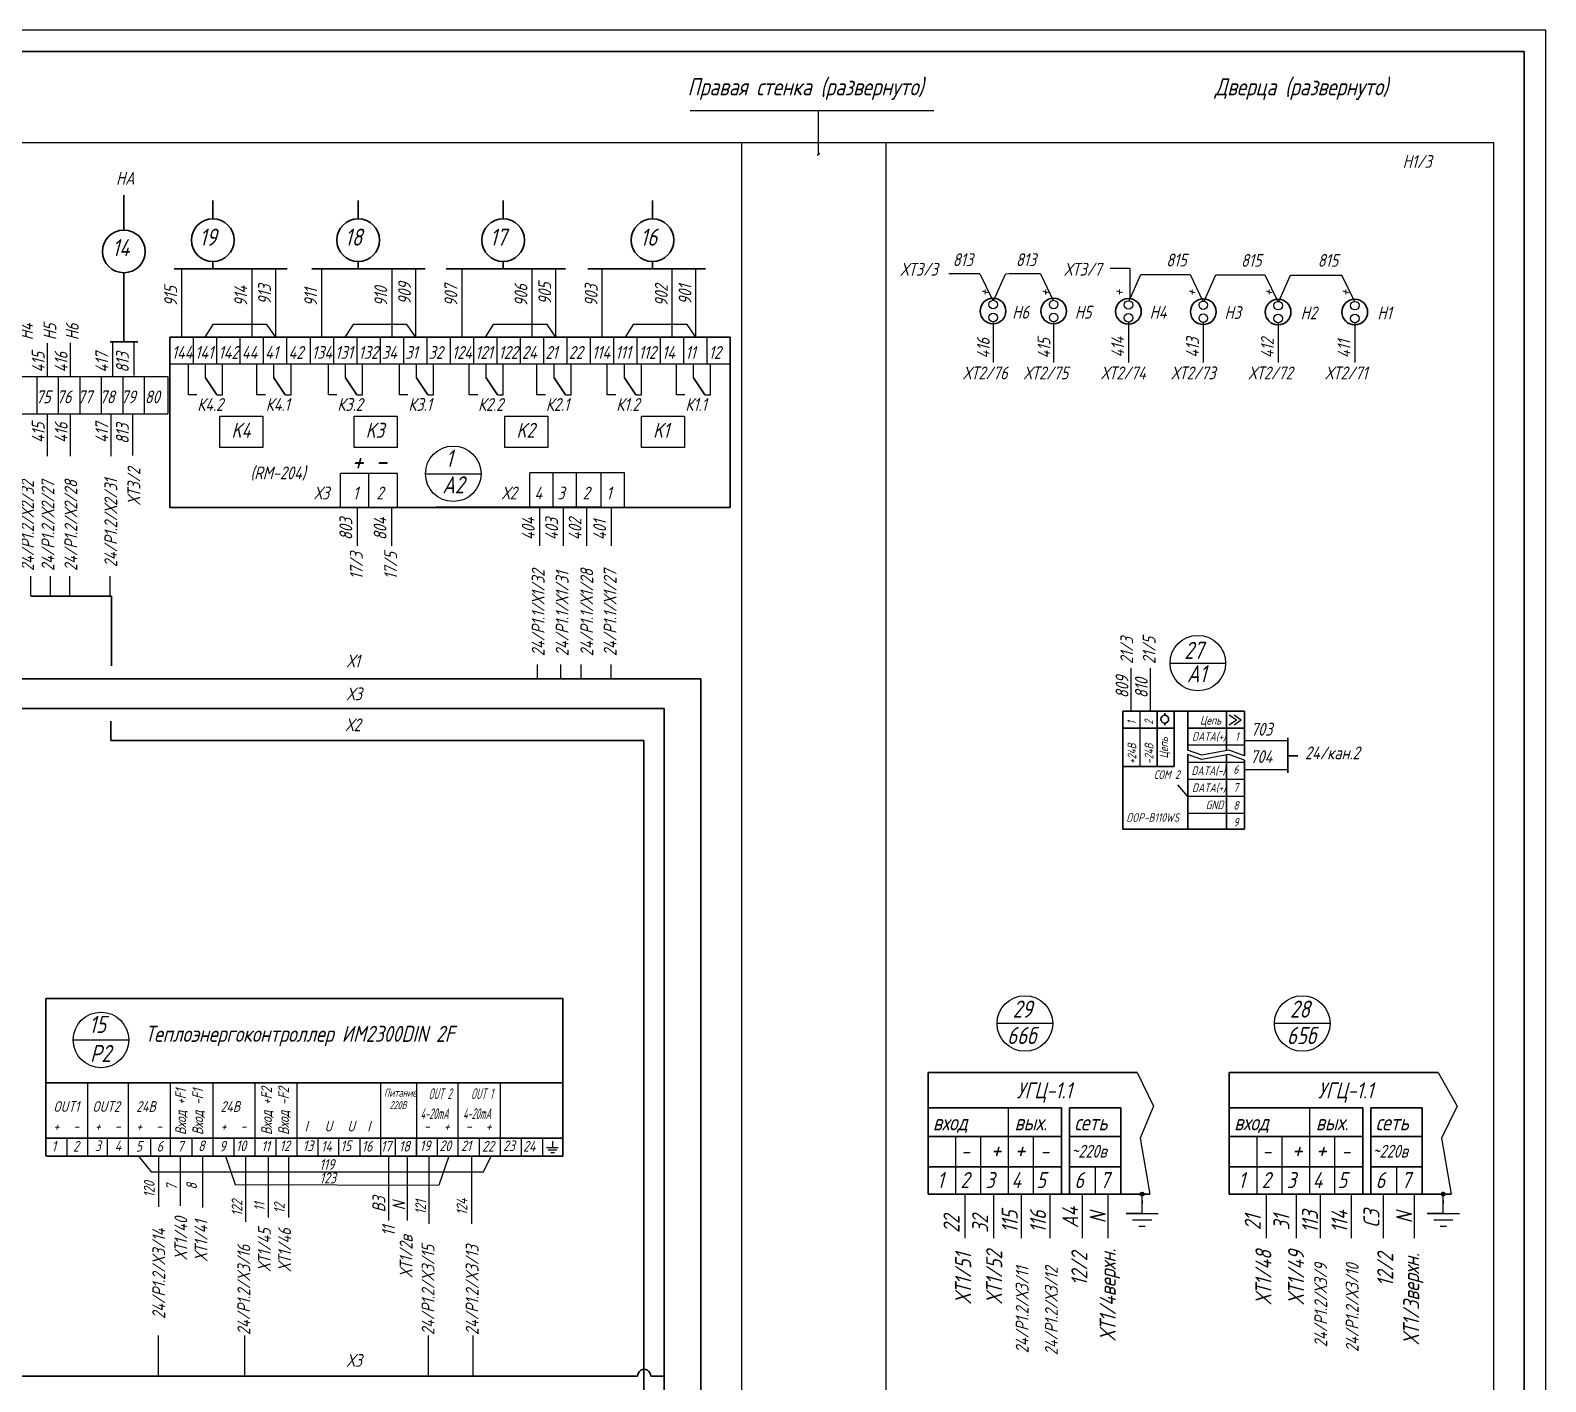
# Model space of a CAD drawing. Header units: millimetres. Extents: x 2155 to 4370, y 1157 to 1761.
# Drawn here: x 4015.6 to 4370, y 1444.9 to 1761.2 of the extents above; entities that cross this region are included whole.
import ezdxf

# ---------------------------------------------------------------- set-up
doc = ezdxf.new("R2010")
doc.units = ezdxf.units.MM
doc.layers.add('MAIN', color=7, linetype='Continuous', lineweight=50)
for name, color, linetype in [('ÐÙ¯Ú 1', 7, 'Continuous'), ('АСУТП', 7, 'Continuous'), ('ссылки', 7, 'Continuous')]:
    doc.layers.add(name, color=color, linetype=linetype)
doc.styles.add('GOST тип А', font='GOST_A.TTF', dxfattribs={"oblique": 15})
doc.styles.add('ROMANC', font='GOST_A.TTF', dxfattribs={"oblique": 15, "height": 3})
doc.styles.get("Standard").update_dxf_attribs({"font": 'GOST_A.TTF', "width": 0.8, "oblique": 15, "height": 3})
doc.styles.add('АСУТП', font='GOST_A.TTF', dxfattribs={"oblique": 15})

msp = doc.modelspace()

# ---------------------------------------------------------------- linework, layer by layer
at = {"color": 7}
for p, q in [((4370.023, 1761.1508), (3529.023, 1761.1508)), ((4370.023, 1167.1508), (4370.023, 1761.1508)), ((4169.9005, 1742.408), (4199.8778, 1742.408)), ((4199.8778, 1742.408), (4199.8778, 1732.0381)), ((4199.8778, 1742.408), (4226.9091, 1742.408)), ((4200.2741, 1732.3544), (4199.6186, 1731.8425)), ((4051.0418, 1689.3471), (4051.0418, 1705.3366)), ((4067.4412, 1689.3471), (4067.4412, 1705.3366)), ((4072.9931, 1689.3471), (4072.9931, 1705.3122)), ((4083.8036, 1689.3471), (4083.8036, 1705.3366)), ((4100.203, 1689.3471), (4100.203, 1705.3366)), ((4105.7548, 1689.3471), (4105.7548, 1705.3122)), ((4116.5817, 1689.3471), (4116.5817, 1705.3122)), ((4132.9811, 1689.3471), (4132.9811, 1705.3122)), ((4138.5329, 1689.3471), (4138.5329, 1705.3122)), ((4149.3297, 1689.3471), (4149.3297, 1705.3122)), ((4165.7291, 1689.3471), (4165.7291, 1705.3122)), ((4171.2809, 1689.3471), (4171.2809, 1705.3122)), ((4272.8329, 1705.3987), (4268.1346, 1705.3987)), ((4272.8329, 1698.3578), (4272.8329, 1705.3987)), ((4237.6679, 1704.1803), (4230.3936, 1704.1803)), ((4237.6679, 1704.1803), (4240.6913, 1697.9501)), ((4240.9513, 1697.9652), (4243.6972, 1704.0991)), ((4244.5631, 1704.1803), (4243.6972, 1704.0991)), ((4251.8374, 1704.1803), (4244.5631, 1704.1803)), ((4251.8374, 1704.1803), (4254.8608, 1697.9501)), ((4272.6208, 1697.884), (4275.3667, 1704.0179)), ((4275.3667, 1704.0179), (4286.8374, 1704.0179)), ((4286.8374, 1704.0179), (4289.8608, 1697.7878)), ((4290.1208, 1697.8028), (4292.8667, 1703.9367)), ((4292.8667, 1703.9367), (4304.3374, 1703.9367)), ((4304.3374, 1703.9367), (4307.3608, 1697.7066)), ((4307.6208, 1697.7216), (4310.3667, 1703.8556)), ((4310.3667, 1703.8556), (4322.3132, 1703.8556)), ((4322.2738, 1703.9367), (4325.2972, 1697.7066)), ((4058.3048, 1692.2933), (4056.4085, 1689.3471)), ((4070.9123, 1692.2933), (4058.3048, 1692.2933)), ((4072.9931, 1689.3471), (4070.9123, 1692.2933)), ((4091.0666, 1692.2933), (4089.1702, 1689.3471)), ((4103.6741, 1692.2933), (4091.0666, 1692.2933)), ((4105.7548, 1689.3471), (4103.6741, 1692.2933)), ((4123.8447, 1692.2933), (4121.9483, 1689.3471)), ((4136.4522, 1692.2933), (4123.8447, 1692.2933)), ((4138.5329, 1689.3471), (4136.4522, 1692.2933)), ((4156.5926, 1692.2933), (4154.6963, 1689.3471)), ((4169.2001, 1692.2933), (4156.5926, 1692.2933)), ((4171.2809, 1689.3471), (4169.2001, 1692.2933)), ((4240.7575, 1692.9652), (4240.7575, 1683.4029)), ((4254.9381, 1692.9652), (4254.9381, 1683.4029)), ((4272.4381, 1692.884), (4272.4381, 1683.4029)), ((4289.9381, 1692.8028), (4289.9381, 1683.4029)), ((4307.4381, 1692.7216), (4307.4381, 1683.4029)), ((4325.3745, 1692.7216), (4325.3745, 1683.4029)), ((4019.6276, 1680.159, -124.479), (4019.6276, 1687.9184, -124.479)), ((4024.9999, 1680.1288, -124.479), (4024.9999, 1687.9932, -124.479)), ((4034.8555, 1680.2254, -124.479), (4034.8555, 1688.2356, -124.479)), ((4039.9076, 1680.3779, -248.958), (4039.9076, 1688.2356, -248.958)), ((4048.2447, 1689.3471, -124.479), (4048.2447, 1683.0828, -124.479)), ((4053.705, 1689.3471, -124.479), (4053.705, 1683.0828, -124.479)), ((4059.1653, 1689.3471, -124.479), (4059.1653, 1683.0828, -124.479)), ((4064.6256, 1689.3471, -124.479), (4064.6256, 1683.0828, -124.479)), ((4070.0859, 1689.3471, -124.479), (4070.0859, 1683.0828, -124.479)), ((4075.5462, 1689.3471, -124.479), (4075.5462, 1683.0828, -124.479)), ((4081.0065, 1689.3471, -124.479), (4081.0065, 1683.0828, -124.479)), ((4086.4668, 1689.3471, -124.479), (4086.4668, 1683.0828, -124.479)), ((4091.9271, 1689.3471, -124.479), (4091.9271, 1683.0828, -124.479)), ((4097.3874, 1689.3471, -124.479), (4097.3874, 1683.0828, -124.479)), ((4102.8477, 1689.3471, -124.479), (4102.8477, 1683.0828, -124.479)), ((4108.308, 1689.3471, -124.479), (4108.308, 1683.0828, -124.479)), ((4113.7683, 1689.3471, -124.479), (4113.7683, 1683.0828, -124.479)), ((4119.2286, 1689.3471, -124.479), (4119.2286, 1683.0828, -124.479)), ((4124.6889, 1689.3471, -124.479), (4124.6889, 1683.0828, -124.479)), ((4130.1492, 1689.3471, -124.479), (4130.1492, 1683.0828, -124.479)), ((4135.6095, 1689.3471, -124.479), (4135.6095, 1683.0828, -124.479)), ((4141.0698, 1689.3471, -124.479), (4141.0698, 1683.0828, -124.479)), ((4146.5301, 1689.3471, -124.479), (4146.5301, 1683.0828, -124.479)), ((4151.9904, 1689.3471, -124.479), (4151.9904, 1683.0828, -124.479)), ((4157.4507, 1689.3471, -124.479), (4157.4507, 1683.0828, -124.479)), ((4162.911, 1689.3471, -124.479), (4162.911, 1683.0828, -124.479)), ((4168.3712, 1689.3471, -124.479), (4168.3712, 1683.0828, -124.479)), ((4171.758, 1689.3471, -124.479), (4171.3536, 1689.3471, -124.479)), ((4173.8315, 1689.3471, -124.479), (4173.8315, 1683.0828, -124.479)), ((4179.2918, 1689.3471, -124.479), (4179.2918, 1683.0828, -124.479)), ((3700.4529, 1680.1288, -124.479), (4047.791, 1680.1288, -124.479)), ((4017.1003, 1680.1288, -124.479), (4017.1003, 1671.3788, -124.479)), ((4022.1265, 1680.1288, -124.479), (4022.1265, 1671.3788, -124.479)), ((4027.1526, 1680.1288, -124.479), (4027.1526, 1671.3788, -124.479)), ((4032.1788, 1680.1288, -124.479), (4032.1788, 1671.3788, -124.479)), ((4037.2049, 1680.1288, -124.479), (4037.2049, 1671.3788, -124.479)), ((4042.2311, 1680.1288, -124.479), (4042.2311, 1671.3788, -124.479)), ((4047.791, 1680.1288, -124.479), (4047.791, 1671.3788, -124.479)), ((4047.791, 1680.1288, -124.479), (4047.791, 1671.3788, -124.479)), ((4047.791, 1680.1288, -124.479), (4047.791, 1671.3788, -124.479)), ((4048.2447, 1683.0828, -124.479), (4054.7844, 1683.0828, -124.479)), ((4054.7844, 1683.0828, -124.479), (4158.7817, 1683.0828, -124.479)), ((4157.4507, 1683.0828, -124.479), (4179.2918, 1683.0828, -124.479)), ((3700.4529, 1671.3788, -124.479), (4047.791, 1671.3788, -124.479)), ((4019.6276, 1661.5363, -124.479), (4019.6276, 1671.4965, -124.479)), ((4024.9999, 1661.5363, -124.479), (4024.9999, 1671.4965, -124.479)), ((4034.5069, 1661.5363, -124.479), (4034.5069, 1671.4965, -124.479)), ((4039.559, 1661.6888, -248.958), (4039.559, 1671.4965, -248.958)), ((4094.7998, 1657.4519, -124.479), (4088.1363, 1657.4519, -124.479)), ((4088.1363, 1649.4519, -124.479), (4088.1363, 1657.4519, -124.479)), ((4101.4634, 1657.4519, -124.479), (4094.7998, 1657.4519, -124.479)), ((4094.7998, 1649.4519, -124.479), (4094.7998, 1657.4519, -124.479)), ((4101.4634, 1649.4519, -124.479), (4101.4634, 1657.4519, -124.479)), ((4154.602, 1657.629, -124.479), (4132.4056, 1657.629, -124.479)), ((4132.4056, 1649.629, -124.479), (4132.4056, 1657.629, -124.479)), ((4137.8774, 1649.629, -124.479), (4137.8774, 1657.629, -124.479)), ((4143.3492, 1649.629, -124.479), (4143.3492, 1657.629, -124.479)), ((4149.1303, 1649.629, -124.479), (4149.1303, 1657.629, -124.479)), ((4154.602, 1649.629, -124.479), (4154.602, 1657.629, -124.479)), ((4088.1363, 1649.4519, -124.479), (4094.7998, 1649.4519, -124.479)), ((4092.1363, 1640.5339, -124.479), (4092.1363, 1649.4519, -124.479)), ((4094.7998, 1649.4519, -124.479), (4101.4634, 1649.4519, -124.479)), ((4100.1363, 1640.5339, -124.479), (4100.1363, 1649.4519, -124.479)), ((4110.5185, 1649.629, -124.479), (4149.1303, 1649.629, -124.479)), ((4134.7926, 1640.5339, -124.479), (4134.7926, 1649.4519, -124.479)), ((4140.2644, 1640.5339, -124.479), (4140.2644, 1649.4519, -124.479)), ((4145.7362, 1640.5339, -124.479), (4145.7362, 1649.4519, -124.479)), ((4151.5173, 1640.5339, -124.479), (4151.5173, 1649.4519, -124.479)), ((4015.7019, 1628.8336), (4015.7019, 1633.4566)), ((4020.3412, 1628.8336), (4020.3412, 1633.4566)), ((4024.8148, 1628.8336), (4024.8148, 1633.4566)), ((4034.2591, 1628.8336), (4034.2591, 1633.4566)), ((4134.1695, 1612.7716), (4134.1695, 1609.3804)), ((4139.5994, 1612.7716), (4139.5994, 1609.3804)), ((4144.3507, 1612.7716), (4144.3507, 1609.3804)), ((4151.3644, 1612.7716), (4151.3644, 1609.3804)), ((4273.0754, 1601.8642), (4273.0754, 1611.9143)), ((4277.5667, 1601.8642), (4277.5667, 1611.9143)), ((4286.3235, 1581.8603), (4283.9603, 1584.5913)), ((4299.5933, 1577.8603), (4286.3235, 1577.8603)), ((4019.2493, 1530.5282, -373.437), (4019.2493, 1534.565, -373.437)), ((4019.2493, 1520.9032, -373.437), (4019.2493, 1530.4445, -373.437)), ((4019.2493, 1520.9032, -373.437), (4019.2493, 1524.9415, -373.437)), ((4019.2493, 1520.9032, -373.437), (4019.2493, 1524.9415, -373.437)), ((4019.2493, 1520.9032, -373.437), (4019.2493, 1524.9415, -373.437)), ((4274.4471, 1517.3), (4278.3242, 1509.425)), ((4344.9069, 1517.3), (4349.2829, 1509.425)), ((4029.0695, 1497.7304, -373.437), (4029.0695, 1514.8872, -373.437)), ((4038.5924, 1497.7304, -373.437), (4038.5924, 1514.8872, -373.437)), ((4048.4148, 1497.7304, -373.437), (4048.4148, 1514.8872, -373.437)), ((4058.385, 1497.7304, -373.437), (4058.385, 1514.8872, -373.437)), ((4068.2074, 1497.7304, -373.437), (4068.2074, 1514.8872, -373.437)), ((4068.2074, 1497.7304, -373.437), (4068.2074, 1514.8872, -373.437)), ((4078.0299, 1497.7304, -373.437), (4078.0299, 1514.8872, -373.437)), ((4078.0299, 1497.7304, -373.437), (4078.0299, 1514.8872, -373.437)), ((4078.0299, 1497.7304, -373.437), (4078.0299, 1514.8872, -373.437)), ((4097.5674, 1497.7304, -373.437), (4097.5674, 1514.8872, -373.437)), ((4106.0249, 1497.7304, -373.437), (4106.0249, 1514.8872, -373.437)), ((4115.6834, 1497.7304, -373.437), (4115.6834, 1514.8872, -373.437)), ((4125.5341, 1497.7304, -373.437), (4125.5341, 1514.8872, -373.437)), ((4019.2493, 1507.2513, -373.437), (4019.2493, 1511.2896, -373.437)), ((4019.2493, 1507.2513, -373.437), (4019.2493, 1511.2896, -373.437)), ((4019.2493, 1507.2513, -373.437), (4019.2493, 1511.2896, -373.437)), ((4019.2493, 1497.7304, -373.437), (4019.2493, 1507.2513, -373.437)), ((4019.2493, 1497.7304, -373.437), (4019.2493, 1507.2513, -373.437)), ((4244.2942, 1509.05), (4244.2942, 1488.8)), ((4270.6827, 1509.05), (4270.6827, 1488.8)), ((4278.3242, 1509.425), (4275.1827, 1501.925)), ((4314.754, 1509.05), (4314.754, 1488.8)), ((4341.1425, 1509.05), (4341.1425, 1488.8)), ((4349.2829, 1509.425), (4345.6425, 1501.925)), ((4024.2375, 1497.7304, -373.437), (4024.2375, 1501.9354, -373.437)), ((4033.6218, 1497.7304, -373.437), (4033.6218, 1501.9354, -373.437)), ((4043.7478, 1497.7304, -373.437), (4043.7478, 1501.9354, -373.437)), ((4053.42, 1497.7304, -373.437), (4053.42, 1501.9354, -373.437)), ((4063.2425, 1497.7304, -373.437), (4063.2425, 1501.9354, -373.437)), ((4073.0649, 1497.7304, -373.437), (4073.0649, 1501.9354, -373.437)), ((4082.8874, 1497.7304, -373.437), (4082.8874, 1501.9354, -373.437)), ((4082.8874, 1497.7304, -373.437), (4082.8874, 1501.9354, -373.437)), ((4087.7449, 1497.7304, -373.437), (4087.7449, 1501.9354, -373.437)), ((4092.7099, 1497.7304, -373.437), (4092.7099, 1501.9354, -373.437)), ((4092.7099, 1497.7304, -373.437), (4092.7099, 1501.9354, -373.437)), ((4101.0317, 1497.7304, -373.437), (4101.0317, 1501.9354, -373.437)), ((4101.0317, 1497.7304, -373.437), (4101.0317, 1501.9354, -373.437)), ((4105.9315, 1497.7304, -373.437), (4105.9315, 1501.9354, -373.437)), ((4110.8541, 1497.7304, -373.437), (4110.8541, 1501.9354, -373.437)), ((4120.6766, 1497.7304, -373.437), (4120.6766, 1501.9354, -373.437)), ((4120.6766, 1497.7304, -373.437), (4120.6766, 1501.9354, -373.437)), ((4120.6766, 1497.7304, -373.437), (4120.6766, 1501.9354, -373.437)), ((4130.4991, 1497.7304, -373.437), (4130.4991, 1501.9354, -373.437)), ((4130.4991, 1497.7304, -373.437), (4130.4991, 1501.9354, -373.437)), ((4135.464, 1497.7304, -373.437), (4135.464, 1501.9354, -373.437)), ((4136.3196, 1499.7046, -248.958), (4139.0755, 1499.7046, -248.958)), ((4137.7367, 1501.2016, -248.958), (4137.7367, 1499.7046, -248.958)), ((4232.0029, 1502.3), (4232.0029, 1488.8)), ((4237.85, 1502.3), (4237.85, 1488.8)), ((4250.1414, 1502.3), (4250.1414, 1488.8)), ((4275.1827, 1501.925), (4277.4168, 1488.8)), ((4302.4627, 1502.3), (4302.4627, 1488.8)), ((4308.3098, 1502.3), (4308.3098, 1488.8)), ((4320.6011, 1502.3), (4320.6011, 1488.8)), ((4345.6425, 1501.925), (4347.8765, 1488.8)), ((4040.9155, 1497.7304, -373.437), (4043.83, 1494.0359, -301.2564)), ((4061.2627, 1497.7304, -373.437), (4063.507, 1491.0418)), ((4099.3428, 1497.7304, -373.437), (4099.3428, 1482.6713, -373.437)), ((4103.7332, 1497.7304, -373.437), (4103.7332, 1482.6713, -373.437)), ((4108.877, 1481.8489, -373.437), (4108.877, 1497.7304, -373.437)), ((4113.454, 1497.7304, -373.437), (4111.1383, 1490.9519, -265.0373)), ((4118.8185, 1481.8489, -373.437), (4118.8185, 1497.7304, -373.437)), ((4121.589, 1494.0359, -170.5311), (4123.3734, 1497.7304, -373.437)), ((4136.6934, 1499.1657, -248.958), (4138.7017, 1499.1657, -248.958)), ((4137.3164, 1498.5669, -248.958), (4138.2033, 1498.5669, -248.958)), ((4043.83, 1494.0359, -373.437), (4121.589, 1494.0359, -373.437)), ((4225.5587, 1495.175), (4232.0029, 1495.175)), ((4250.1414, 1495.175), (4250.1414, 1488.8)), ((4256.7846, 1495.175), (4256.7846, 1488.8)), ((4264.6827, 1495.175), (4264.6827, 1488.8)), ((4296.0184, 1495.175), (4302.4627, 1495.175)), ((4320.6011, 1495.175), (4320.6011, 1488.8)), ((4327.2444, 1495.175), (4327.2444, 1488.8)), ((4335.1425, 1495.175), (4335.1425, 1488.8)), ((4063.507, 1491.0418), (4111.1383, 1490.9519)), ((4234.2529, 1485.05), (4234.2529, 1488.8)), ((4234.2529, 1478.5307), (4234.2529, 1488.8)), ((4240.9266, 1478.5307), (4240.9266, 1488.8)), ((4247.4116, 1478.5307), (4247.4116, 1488.8)), ((4254.0915, 1478.5307), (4254.0915, 1488.8)), ((4261.6596, 1478.5307), (4261.6596, 1488.8)), ((4267.6827, 1478.5307), (4267.6827, 1488.8)), ((4304.7127, 1485.05), (4304.7127, 1488.8)), ((4304.7127, 1478.5307), (4304.7127, 1488.8)), ((4311.754, 1485.05), (4311.754, 1488.8)), ((4311.754, 1478.5307), (4311.754, 1488.8)), ((4317.379, 1480.925), (4317.379, 1488.8)), ((4317.379, 1478.5307), (4317.379, 1488.8)), ((4324.5843, 1478.5307), (4324.5843, 1488.8)), ((4332.1194, 1478.5307), (4332.1194, 1488.8)), ((4339.3474, 1478.5307), (4339.3474, 1488.8)), ((4045.5141, 1455.7822), (4045.5141, 1446.2311)), ((4065.6728, 1455.7822), (4065.6728, 1446.2311)), ((4108.6061, 1455.7822), (4108.6061, 1446.2311)), ((4119.1104, 1455.7822), (4119.1104, 1446.2311))]:
    msp.add_line(p, q, dxfattribs=at)
at = {"color": 7, "lineweight": 30}
for p, q in [((3549.023, 1756.1508), (4365.023, 1756.1508)), ((4365.023, 1756.1508), (4365.023, 1172.1508)), ((4037.476, 1714.4175), (4037.476, 1722.5853)), ((4058.2627, 1717.0786), (4058.2627, 1721.3286)), ((4092.2663, 1717.0786), (4092.2663, 1721.3286)), ((4126.1957, 1717.0786), (4126.1957, 1721.3286)), ((4161.1134, 1717.0786), (4161.1134, 1721.3286)), ((4049.2028, 1705.3122), (4075.6506, 1705.3122)), ((4058.2627, 1705.3122), (4058.2627, 1707.0343)), ((4058.2627, 1705.3122), (4058.2627, 1707.0343)), ((4081.4667, 1705.3122), (4107.9326, 1705.3122)), ((4092.2663, 1705.3122), (4092.2663, 1707.0343)), ((4092.2663, 1705.3122), (4092.2663, 1707.0343)), ((4112.8887, 1705.3122), (4140.7983, 1705.3122)), ((4126.1957, 1705.3122), (4126.1957, 1707.0343)), ((4126.1957, 1705.3122), (4126.1957, 1707.0343)), ((4146.0168, 1705.3122), (4173.4834, 1705.3122)), ((4161.1134, 1705.3122), (4161.1134, 1707.0343)), ((4161.1134, 1705.3122), (4161.1134, 1707.0343)), ((4037.476, 1688.2356), (4037.476, 1704.4175)), ((4034.264, 1688.2356), (4040.7303, 1688.2356)), ((4048.2447, 1689.3471, -124.479), (4048.2447, 1649.4519, -124.479)), ((4179.2918, 1689.3471, -124.479), (4179.2918, 1649.4519, -124.479)), ((4034.5528, 1628.7364), (4015.683, 1628.7364)), ((4034.5528, 1612.4354), (4034.5528, 1628.7364)), ((4134.1695, 1609.3804), (3943.9826, 1609.3804)), ((4134.1695, 1609.3804), (4172.3802, 1609.3804)), ((4172.3802, 1609.3804), (4172.3802, 1313.7831)), ((3830.8854, 1602.4358), (4163.8228, 1602.4358)), ((4163.8228, 1602.4358), (4163.8228, 1248.6944)), ((4034.4132, 1594.9758), (4034.4132, 1599.4725)), ((4034.4132, 1594.9758), (4159.1173, 1594.9758)), ((4159.1173, 1594.9758), (4159.1173, 1379.9113)), ((4309.7372, 1595.6249), (4309.7372, 1587.3712)), ((4309.7372, 1591.41), (4312.0435, 1591.41)), ((4019.2493, 1534.565, -373.437), (4140.1372, 1534.565, -373.437)), ((4019.2493, 1497.7304, -373.437), (4019.2493, 1534.565, -373.437)), ((4019.2493, 1530.5282, -373.437), (4019.2493, 1534.565, -373.437)), ((4140.1372, 1497.7304, -373.437), (4140.1372, 1534.565, -373.437)), ((4019.2493, 1497.7304, -373.437), (4019.2493, 1530.4445, -373.437)), ((4225.5587, 1517.3), (4274.4471, 1517.3)), ((4225.5587, 1517.3), (4225.5587, 1488.8)), ((4296.0184, 1517.3), (4344.9069, 1517.3)), ((4296.0184, 1517.3), (4296.0184, 1488.8)), ((4019.3551, 1514.8872, -373.437), (4079.3109, 1514.8872, -373.437)), ((4078.4986, 1514.8872, -373.437), (4097.9732, 1514.8872, -373.437)), ((4097.9732, 1514.8872, -373.437), (4135.5449, 1514.8872, -373.437)), ((4135.1362, 1514.8721, -497.916), (4140.1372, 1514.8721, -497.916)), ((4256.7846, 1509.05), (4225.5587, 1509.05)), ((4256.7846, 1509.05), (4256.7846, 1488.8)), ((4258.6596, 1509.05), (4258.6596, 1488.8)), ((4270.6827, 1509.05), (4258.6596, 1509.05)), ((4270.6827, 1509.05), (4270.6827, 1488.8)), ((4327.2444, 1509.05), (4296.0184, 1509.05)), ((4327.2444, 1509.05), (4327.2444, 1488.8)), ((4329.1194, 1509.05), (4329.1194, 1488.8)), ((4341.1425, 1509.05), (4329.1194, 1509.05)), ((4341.1425, 1509.05), (4341.1425, 1488.8)), ((4019.3551, 1501.9354, -373.437), (4080.3114, 1501.9354, -373.437)), ((4079.9399, 1501.9354, -373.437), (4098.9736, 1501.9354, -373.437)), ((4098.9736, 1501.9354, -373.437), (4136.5453, 1501.9354, -373.437)), ((4135.4472, 1501.9354, -373.437), (4140.1372, 1501.9354, -373.437)), ((4256.7846, 1502.3), (4225.5587, 1502.3)), ((4270.6827, 1502.3), (4258.6596, 1502.3)), ((4327.2444, 1502.3), (4296.0184, 1502.3)), ((4341.1425, 1502.3), (4329.1194, 1502.3)), ((4019.3551, 1497.7304, -373.437), (4075.7056, 1497.7304, -373.437)), ((4073.7022, 1497.7304, -373.437), (4100.8314, 1497.7304, -373.437)), ((4100.2519, 1497.7304, -373.437), (4137.8236, 1497.7304, -373.437)), ((4136.5726, 1497.7304, -373.437), (4140.1372, 1497.7304, -373.437)), ((4256.7846, 1495.175), (4225.5587, 1495.175)), ((4270.6827, 1495.175), (4258.6596, 1495.175)), ((4327.2444, 1495.175), (4296.0184, 1495.175)), ((4341.1425, 1495.175), (4329.1194, 1495.175)), ((4277.4168, 1488.8), (4225.5587, 1488.8)), ((4347.8765, 1488.8), (4296.0184, 1488.8)), ((3706.2739, 1446.2311), (4157.6137, 1446.2311)), ((4160.7006, 1446.2311), (4163.8228, 1446.2311))]:
    msp.add_line(p, q, dxfattribs=at)
at = {"color": 7, "linetype": 'Continuous'}
for p, q in [((4108.0094, 1657.3798, -124.479), (4121.0094, 1657.3798, -124.479)), ((4282.1684, 1613.0777, -124.479), (4295.1684, 1613.0777, -124.479)), ((4254.623, 1528.7523), (4241.623, 1528.7523)), ((4319.4886, 1528.7523), (4306.4886, 1528.7523)), ((4025.611, 1524.9136, -248.958), (4038.611, 1524.9136, -248.958)), ((4275.6203, 1488.8), (4275.6203, 1488.8)), ((4275.6203, 1484.3), (4275.6203, 1488.8)), ((4346.0801, 1488.8), (4346.0801, 1488.8)), ((4346.0801, 1484.3), (4346.0801, 1488.8)), ((4275.6203, 1487.3), (4275.6203, 1486.55)), ((4346.0801, 1487.3), (4346.0801, 1486.55)), ((4271.8703, 1484.3), (4279.3703, 1484.3)), ((4275.6203, 1484.3), (4271.8703, 1484.3)), ((4273.3703, 1482.8), (4277.8703, 1482.8)), ((4342.3301, 1484.3), (4349.8301, 1484.3)), ((4346.0801, 1484.3), (4342.3301, 1484.3)), ((4343.8301, 1482.8), (4348.3301, 1482.8)), ((4274.8703, 1481.3), (4276.3703, 1481.3)), ((4274.8703, 1481.3), (4276.3703, 1481.3)), ((4345.3301, 1481.3), (4346.8301, 1481.3)), ((4345.3301, 1481.3), (4346.8301, 1481.3))]:
    msp.add_line(p, q, dxfattribs=at)
at = {"color": 7, "lineweight": 30, "elevation": -124.479}
for points in [[(4048.2447, 1689.3471), (4179.2918, 1689.3471)], [(4179.2918, 1649.4519), (4048.2447, 1649.4519)]]:
    msp.add_lwpolyline(points, dxfattribs=at)
at = {"color": 7, "elevation": -124.479}
for points in [[(4059.9435, 1670.8344), (4069.9753, 1670.8344), (4069.9753, 1663.5158), (4059.9435, 1663.5158)], [(4091.3322, 1670.8344), (4101.3639, 1670.8344), (4101.3639, 1663.5158), (4091.3322, 1663.5158)], [(4126.5924, 1670.8344), (4136.6241, 1670.8344), (4136.6241, 1663.5158), (4126.5924, 1663.5158)], [(4158.5469, 1670.8344), (4168.5787, 1670.8344), (4168.5787, 1663.5158), (4158.5469, 1663.5158)]]:
    msp.add_lwpolyline(points, close=True, dxfattribs=at)
at = {"color": 7, "lineweight": 30}
for centre in [(4058.2627, 1712.0343), (4092.2663, 1712.0343), (4126.1957, 1712.0343), (4161.1134, 1712.0343), (4037.476, 1709.4175)]:
    msp.add_circle(centre, 5, dxfattribs=at)
at = {"color": 7, "linetype": 'Continuous'}
for centre, radius in [((4240.7686, 1696.9652), 1), ((4254.9381, 1696.9652), 1), ((4272.4381, 1696.884), 1), ((4289.9381, 1696.8028), 1), ((4240.7686, 1693.9652), 1), ((4254.9381, 1693.9652), 1), ((4272.4381, 1693.884), 1), ((4289.9381, 1693.8028), 1), ((4307.4381, 1696.7216), 1), ((4307.4381, 1693.7216), 1), ((4325.3745, 1696.7216), 1), ((4325.3745, 1693.7216), 1), ((4114.5094, 1657.3798, -124.479), 6.5), ((4288.6684, 1613.0777, -124.479), 6.5), ((4248.2123, 1528.7523), 6.5), ((4313.0779, 1528.7523), 6.5), ((4032.111, 1524.9136, -248.958), 6.5)]:
    msp.add_circle(centre, radius, dxfattribs=at)
at = {"color": 7, "lineweight": 50, "ltscale": 0.5}
for centre in [(4275.6203, 1488.8), (4346.0801, 1488.8)]:
    msp.add_circle(centre, 0.3124, dxfattribs=at)
at = {"color": 7, "lineweight": 30}
msp.add_arc((4159.1571, 1446.2868), 1.5445, 357.932439, 182.067561, dxfattribs=at)
at = {"layer": 'ÐÙ¯Ú 1', "color": 7, "lineweight": 30, "extrusion": (0, 0, -1)}
for centre in [(4240.7686, 1695.4652), (4254.9381, 1695.4652), (4272.4381, 1695.384), (4289.9381, 1695.3028), (4307.4381, 1695.2216), (4325.3745, 1695.2216)]:
    msp.add_ellipse(centre, major_axis=(-2.9999, 0), ratio=1, dxfattribs=at)
at = {"layer": 'АСУТП', "color": 7}
for p, q in [((3556.8656, 1734.8822, -248.958), (4357.789, 1734.8822, -248.958)), ((4182.0153, 1231.601, -248.958), (4182.0153, 1734.8822, -248.958)), ((4215.7718, 1236.4612, -248.958), (4215.7718, 1734.8822, -248.958)), ((4357.789, 1734.8822, -248.958), (4357.789, 1236.4612, -248.958)), ((4052.5525, 1675.869), (4052.5525, 1682.9968)), ((4060.5525, 1675.869), (4060.5525, 1682.9968)), ((4068.5662, 1675.869), (4068.5662, 1682.9968)), ((4076.5662, 1675.869), (4076.5662, 1682.9968)), ((4085.3145, 1675.869), (4085.3145, 1682.9968)), ((4093.3145, 1675.869), (4093.3145, 1682.9968)), ((4101.9159, 1675.869), (4101.9159, 1682.9968)), ((4109.9159, 1675.869), (4109.9159, 1682.9968)), ((4118.2235, 1675.869), (4118.2235, 1682.9968)), ((4126.2235, 1675.869), (4126.2235, 1682.9968)), ((4134.0903, 1675.869), (4134.0903, 1682.9968)), ((4142.0903, 1675.869), (4142.0903, 1682.9968)), ((4150.5448, 1675.869), (4150.5448, 1682.9968)), ((4158.5448, 1675.869), (4158.5448, 1682.9968)), ((4166.7055, 1675.869), (4166.7055, 1682.9968)), ((4174.7055, 1675.869), (4174.7055, 1682.9968)), ((4054.5525, 1675.869), (4052.5525, 1675.869)), ((4059.2191, 1675.869), (4060.5525, 1675.869)), ((4070.5662, 1675.869), (4068.5662, 1675.869)), ((4075.2329, 1675.869), (4076.5662, 1675.869)), ((4087.3145, 1675.869), (4085.3145, 1675.869)), ((4091.9812, 1675.869), (4093.3145, 1675.869)), ((4103.9159, 1675.869), (4101.9159, 1675.869)), ((4108.5826, 1675.869), (4109.9159, 1675.869)), ((4120.2235, 1675.869), (4118.2235, 1675.869)), ((4124.8902, 1675.869), (4126.2235, 1675.869)), ((4136.0903, 1675.869), (4134.0903, 1675.869)), ((4140.757, 1675.869), (4142.0903, 1675.869)), ((4152.5448, 1675.869), (4150.5448, 1675.869)), ((4157.2115, 1675.869), (4158.5448, 1675.869)), ((4168.7055, 1675.869), (4166.7055, 1675.869)), ((4173.3722, 1675.869), (4174.7055, 1675.869)), ((4295.9967, 1600.9742), (4297.6687, 1599.8119)), ((4295.9967, 1598.6496), (4297.6687, 1599.8119)), ((4297.1598, 1600.9742), (4298.8319, 1599.8119)), ((4297.1598, 1598.6496), (4298.8319, 1599.8119)), ((4289.6293, 1591.5509), (4286.2705, 1592.7431)), ((4289.6293, 1590.5381), (4286.2705, 1591.7303)), ((4295.8807, 1592.6954), (4289.6293, 1591.5509)), ((4295.8807, 1591.6826), (4289.6293, 1590.5381)), ((4299.5933, 1591.3892), (4295.8807, 1592.6954)), ((4299.5933, 1590.3764), (4295.8807, 1591.6826)), ((4299.5933, 1594.952), (4309.7372, 1594.952)), ((4299.5933, 1588.1746), (4309.7372, 1588.1746)), ((4045.5447, 1497.7304, -373.437), (4045.5447, 1485.8264, -373.437)), ((4050.6461, 1497.7304, -373.437), (4050.6461, 1486.0569, -373.437)), ((4055.8687, 1497.7304, -373.437), (4055.8687, 1485.7286, -373.437)), ((4065.8919, 1497.7304, -373.437), (4065.8919, 1482.361, -373.437)), ((4071.191, 1497.7304, -373.437), (4071.191, 1483.3212, -373.437)), ((4075.9421, 1497.7304, -373.437), (4075.9421, 1483.3212, -373.437))]:
    msp.add_line(p, q, dxfattribs=at)
at = {"layer": 'АСУТП', "color": 7, "lineweight": -3}
for p, q in [((4056.5525, 1679.869), (4056.5525, 1682.9968)), ((4072.5662, 1679.869), (4072.5662, 1682.9968)), ((4089.3145, 1679.869), (4089.3145, 1682.9968)), ((4105.9159, 1679.869), (4105.9159, 1682.9968)), ((4122.2235, 1679.869), (4122.2235, 1682.9968)), ((4138.0903, 1679.869), (4138.0903, 1682.9968)), ((4154.5448, 1679.869), (4154.5448, 1682.9968)), ((4170.7055, 1679.869), (4170.7055, 1682.9968))]:
    msp.add_line(p, q, dxfattribs=at)
at = {"layer": 'АСУТП', "color": 7, "linetype": 'Continuous', "lineweight": 30}
for p, q in [((4056.5525, 1679.869), (4059.2191, 1675.869)), ((4072.5662, 1679.869), (4075.2329, 1675.869)), ((4089.3145, 1679.869), (4091.9812, 1675.869)), ((4105.9159, 1679.869), (4108.5826, 1675.869)), ((4122.2235, 1679.869), (4124.8902, 1675.869)), ((4138.0903, 1679.869), (4140.757, 1675.869)), ((4154.5448, 1679.869), (4157.2115, 1675.869)), ((4170.7055, 1679.869), (4173.3722, 1675.869)), ((4286.3235, 1601.8642), (4271.1274, 1601.8642)), ((4286.3235, 1592.7243), (4286.3235, 1601.8642)), ((4286.3235, 1574.2441), (4286.3235, 1591.7115)), ((4271.1274, 1574.2441), (4286.3235, 1574.2441))]:
    msp.add_line(p, q, dxfattribs=at)
at = {"layer": 'АСУТП', "color": 7, "lineweight": 30, "ltscale": 0.5}
for p, q in [((4271.1274, 1601.8642), (4271.1274, 1574.2441)), ((4279.1274, 1601.8642), (4279.1274, 1588.8564)), ((4283.1274, 1601.8642), (4283.1274, 1588.8564)), ((4299.5933, 1601.8603), (4286.3235, 1601.8603)), ((4286.3235, 1601.8603), (4286.3235, 1592.7243)), ((4295.3314, 1601.8603), (4295.3314, 1592.5948)), ((4299.5933, 1601.8603), (4299.5933, 1591.3892)), ((4283.1274, 1597.8642), (4271.1274, 1597.8642)), ((4299.5933, 1597.8603), (4286.3235, 1597.8603)), ((4286.3235, 1591.7115), (4286.3235, 1578.6839)), ((4295.3314, 1591.582), (4295.3314, 1574.2441)), ((4283.1274, 1588.8564), (4271.1274, 1588.8564)), ((4299.5933, 1590.3764), (4299.5933, 1577.3489)), ((4286.3235, 1577.6711), (4286.3235, 1574.2441)), ((4299.5933, 1577.8255), (4299.5933, 1574.2441)), ((4286.3235, 1574.2441), (4299.5933, 1574.2441))]:
    msp.add_line(p, q, dxfattribs=at)
at = {"layer": 'АСУТП', "color": 7, "ltscale": 0.5}
for p, q in [((4275.1274, 1601.8642), (4275.1274, 1588.8564)), ((4299.5933, 1593.8603), (4286.3235, 1593.8603)), ((4299.3314, 1589.8603), (4286.3235, 1589.8603)), ((4299.5933, 1585.8603), (4286.3235, 1585.8603)), ((4299.3314, 1581.8603), (4286.3235, 1581.8603)), ((4299.5933, 1581.8603), (4286.3235, 1581.8603)), ((4291.5395, 1577.8603), (4288.644, 1577.8603)), ((4299.5933, 1577.8603), (4298.1397, 1577.8603))]:
    msp.add_line(p, q, dxfattribs=at)
at = {"layer": 'АСУТП', "color": 7, "lineweight": 30}
for p, q in [((4280.9351, 1601.3867), (4280.9351, 1600.861)), ((4280.9351, 1599.061), (4280.9351, 1598.5353)), ((4309.7372, 1595.6249), (4309.7372, 1591.41))]:
    msp.add_line(p, q, dxfattribs=at)
at = {"layer": 'АСУТП', "color": 7, "linetype": 'Continuous', "lineweight": 30}
msp.add_circle((4280.9351, 1599.961), 0.9, dxfattribs=at)

# ---------------------------------------------------------------- texts
at = {"color": 7, "oblique": 15}
for s, p in [('Н1/3', (4336.5697, 1728.9588, -124.479)), ('НА', (4035.6274, 1725.0189, -124.479)), ('144', (4048.668, 1684.2742, -124.479)), ('141', (4054.1283, 1684.2742, -124.479)), ('142', (4059.5886, 1684.2742, -124.479)), ('44', (4065.0489, 1684.2742, -124.479)), ('41', (4070.5092, 1684.2742, -124.479)), ('42', (4075.9695, 1684.2742, -124.479)), ('134', (4081.4298, 1684.2742, -124.479)), ('131', (4086.8901, 1684.2742, -124.479)), ('132', (4092.3504, 1684.2742, -124.479)), ('34', (4097.8107, 1684.2742, -124.479)), ('31', (4103.271, 1684.2742, -124.479)), ('32', (4108.7313, 1684.2742, -124.479)), ('124', (4114.1916, 1684.2742, -124.479)), ('121', (4119.6519, 1684.2742, -124.479)), ('122', (4125.1122, 1684.2742, -124.479)), ('24', (4130.5725, 1684.2742, -124.479)), ('21', (4136.0328, 1684.2742, -124.479)), ('22', (4141.4931, 1684.2742, -124.479)), ('114', (4146.9534, 1684.2742, -124.479)), ('111', (4152.4137, 1684.2742, -124.479)), ('112', (4157.874, 1684.2742, -124.479)), ('14', (4163.3343, 1684.2742, -124.479)), ('11', (4168.7945, 1684.2742, -124.479)), ('12', (4174.2548, 1684.2742, -124.479)), ('75', (4016.8965, 1673.8724, -124.479)), ('76', (4021.7677, 1673.8724, -124.479)), ('77', (4026.639, 1673.8724, -124.479)), ('78', (4031.8025, 1673.8724, -124.479)), ('79', (4036.7712, 1673.8724, -124.479)), ('80', (4042.3819, 1673.8724, -124.479)), ('К4.2', (4054.6415, 1672.0888, -124.479)), ('К4.1', (4070.6553, 1672.0888, -124.479)), ('К3.2', (4087.4036, 1672.0888, -124.479)), ('К3.1', (4104.005, 1672.0888, -124.479)), ('К2.2', (4120.3126, 1672.0888, -124.479)), ('К2.1', (4136.1794, 1672.0888, -124.479)), ('К1.2', (4152.6339, 1672.0888, -124.479)), ('К1.1', (4168.7945, 1672.0888, -124.479)), ('Х3', (4081.9336, 1651.3755, -124.479)), ('1', (4091.0507, 1651.3755, -124.479)), ('2', (4096.5228, 1651.3755, -124.479)), ('Х2', (4125.8472, 1651.3755, -124.479)), ('4', (4133.4903, 1651.3755, -124.479)), ('3', (4138.8481, 1651.3755, -124.479)), ('2', (4144.7758, 1651.3755, -124.479)), ('1', (4150.3081, 1651.3755, -124.479))]:
    msp.add_text(s, height=3, dxfattribs=at).set_placement(p)
at = {"color": 7, "linetype": 'Continuous', "oblique": 15}
for s, height, style, p in [('14', 4, 'ROMANC', (4034.7285, 1708.2876, -124.479)), ('19', 4, 'ROMANC', (4055.1453, 1710.7543)), ('18', 4, 'ROMANC', (4089.1489, 1710.7543)), ('17', 4, 'ROMANC', (4123.0784, 1710.7543)), ('16', 4, 'ROMANC', (4158.2646, 1710.7543)), ('Теплоэнергоконтроллер ИМ2300DIN 2F', 3.75, 'ROMANC', (4042.4237, 1524.4581, -373.437)), ('УГЦ-1.1', 3.75, 'GOST тип А', (4246.2984, 1511.2256)), ('УГЦ-1.1', 3.75, 'GOST тип А', (4316.7582, 1511.2256)), ('OUT1', 2.5, 'ROMANC', (4020.9688, 1508.0771, -373.437)), ('OUT2', 2.5, 'ROMANC', (4030.0839, 1508.0771, -373.437)), ('24В', 2.5, 'ROMANC', (4040.3424, 1508.0771, -373.437)), ('24В', 2.5, 'ROMANC', (4060.0792, 1508.0771, -373.437)), ('+', 2.5, 'ROMANC', (4020.9688, 1503.4805, -373.437)), ('-', 2.5, 'ROMANC', (4025.6284, 1503.4805, -373.437)), ('+', 2.5, 'ROMANC', (4030.6659, 1503.4805, -373.437)), ('-', 2.5, 'ROMANC', (4035.3256, 1503.4805, -373.437)), ('+', 2.5, 'ROMANC', (4040.3424, 1503.4805, -373.437)), ('-', 2.5, 'ROMANC', (4045.0021, 1503.4805, -373.437)), ('+', 2.5, 'ROMANC', (4060.0792, 1503.4805, -373.437)), ('-', 2.5, 'ROMANC', (4064.7388, 1503.4805, -373.437)), ('I', 2.5, 'ROMANC', (4079.7711, 1503.4805, -373.437)), ('U', 2.5, 'ROMANC', (4084.4307, 1503.4805, -373.437)), ('U', 2.5, 'ROMANC', (4089.7568, 1503.4805, -373.437)), ('I', 2.5, 'ROMANC', (4094.4164, 1503.4805, -373.437)), ('-', 2.5, 'ROMANC', (4107.6203, 1503.4805, -373.437)), ('+', 2.5, 'ROMANC', (4112.2799, 1503.4805, -373.437)), ('-', 2.5, 'ROMANC', (4117.4168, 1503.4805, -373.437)), ('+', 2.5, 'ROMANC', (4122.0764, 1503.4805, -373.437)), ('1', 2.5, 'ROMANC', (4020.5977, 1498.7812, -373.437)), ('2', 2.5, 'ROMANC', (4025.5835, 1498.7812, -373.437)), ('3', 2.5, 'ROMANC', (4030.6659, 1498.8838, -373.437)), ('4', 2.5, 'ROMANC', (4035.3256, 1498.8838, -373.437)), ('5', 2.5, 'ROMANC', (4040.256, 1498.7812, -373.437)), ('6', 2.5, 'ROMANC', (4045.1465, 1498.7812, -373.437)), ('7', 2.5, 'ROMANC', (4049.9784, 1498.7812, -373.437)), ('8', 2.5, 'ROMANC', (4054.8375, 1498.8838, -373.437)), ('9', 2.5, 'ROMANC', (4059.8009, 1498.7812, -373.437)), ('10', 2.5, 'ROMANC', (4063.6849, 1498.8838, -373.437)), ('11', 2.5, 'ROMANC', (4069.6234, 1498.7812, -373.437)), ('12', 2.5, 'ROMANC', (4073.9093, 1498.8838, -373.437)), ('13', 2.5, 'ROMANC', (4079.3399, 1498.8838, -373.437)), ('14', 2.5, 'ROMANC', (4083.5964, 1498.7812, -373.437)), ('15', 2.5, 'ROMANC', (4088.1525, 1498.8838, -373.437)), ('16', 2.5, 'ROMANC', (4093.1159, 1498.7812, -373.437)), ('17', 2.5, 'ROMANC', (4097.5675, 1498.7812, -373.437)), ('18', 2.5, 'ROMANC', (4101.8124, 1498.7812, -373.437)), ('19', 2.5, 'ROMANC', (4106.6715, 1498.8838, -373.437)), ('20', 2.5, 'ROMANC', (4111.2576, 1498.8838, -373.437)), ('21', 2.5, 'ROMANC', (4116.3093, 1498.8838, -373.437)), ('22', 2.5, 'ROMANC', (4121.2728, 1498.7812, -373.437)), ('23', 2.5, 'ROMANC', (4126.1318, 1498.8838, -373.437)), ('24', 2.5, 'ROMANC', (4130.8475, 1498.7812, -373.437)), ('+', 4.5, 'GOST тип А', (4240.1343, 1497.022)), ('+', 4.5, 'GOST тип А', (4245.7593, 1497.022)), ('+', 4.5, 'GOST тип А', (4310.594, 1497.022)), ('+', 4.5, 'GOST тип А', (4316.219, 1497.022)), ('119', 2.5, 'ROMANC', (4083.2177, 1494.5229)), ('-', 3.75, 'GOST тип А', (4233.2296, 1497.0313)), ('-', 3.75, 'GOST тип А', (4251.743, 1497.0313)), ('-', 3.75, 'GOST тип А', (4303.6893, 1497.0313)), ('-', 3.75, 'GOST тип А', (4322.2028, 1497.0313)), ('123', 2.5, 'ROMANC', (4083.2868, 1491.3454))]:
    msp.add_text(s, height=height, dxfattribs=dict(at, style=style)).set_placement(p)
for s, height, p in [('813', 3, (4231.3394, 1705.9728)), ('813', 3, (4246.1076, 1705.9728)), ('815', 3, (4281.261, 1705.8916)), ('815', 3, (4298.761, 1705.8105)), ('815', 3, (4316.6974, 1705.8105)), ('ХТ3/3', 3, (4219.1217, 1703.7228)), ('ХТ3/7', 3, (4257.4047, 1703.7228)), ('Н6', 3, (4245.2529, 1693.6797)), ('Н5', 3, (4259.8896, 1693.6797)), ('Н4', 3, (4277.3896, 1693.6797)), ('Н3', 3, (4294.8896, 1693.5985)), ('Н2', 3, (4312.7038, 1693.5173)), ('Н1', 3, (4330.6402, 1693.5173)), ('ХТ2/76', 3, (4233.7585, 1679.4728)), ('ХТ2/75', 3, (4247.9436, 1679.4728)), ('ХТ2/74', 3, (4266.0136, 1679.4728)), ('ХТ2/73', 3, (4282.441, 1679.4728)), ('ХТ2/72', 3, (4300.511, 1679.4728)), ('ХТ2/71', 3, (4318.4474, 1679.4728)), ('1', 4, (4112.7417, 1659.007, -124.479)), ('А2', 4, (4111.957, 1652.7934, -124.479)), ('27', 4, (4285.4756, 1614.0641, -124.479)), ('А1', 4, (4286.1166, 1608.6015, -124.479)), ('29', 4, (4245.3411, 1530.121)), ('28', 4, (4310.2067, 1530.121)), ('15', 4, (4029.3264, 1526.5408, -248.958)), ('66б', 4, (4244.0379, 1523.93)), ('65б', 4, (4309.4652, 1523.93)), ('Р2', 4, (4029.5587, 1519.7317, -248.958))]:
    msp.add_text(s, height=height, dxfattribs=at).set_placement(p)
at = {"color": 7, "oblique": 15}
for s, p in [('915', (4049.9151, 1696.5306)), ('914', (4066.3145, 1696.5306)), ('913', (4071.8663, 1696.9533)), ('910', (4099.0762, 1696.5306)), ('909', (4104.6281, 1696.9533)), ('907', (4115.4549, 1696.5306)), ('906', (4131.8543, 1696.5306)), ('905', (4137.4062, 1696.9533)), ('903', (4148.2756, 1696.5306, -124.479)), ('902', (4164.675, 1696.5306, -124.479)), ('901', (4170.2269, 1696.9533, -124.479)), ('911', (4082.6768, 1696.5306)), ('H4', (4016.2175, 1688.6602, -124.479)), ('H5', (4021.6813, 1688.6602, -124.479)), ('H6', (4026.9126, 1688.6602, -124.479)), ('415', (4018.9411, 1681.0826, -124.479)), ('416', (4024.3134, 1681.0826, -124.479)), ('417', (4033.8204, 1681.0581, -124.479)), ('813', (4038.6262, 1681.0581, -124.479)), ('415', (4018.9411, 1664.5859, -124.479)), ('416', (4024.3134, 1664.5859, -124.479)), ('417', (4033.8204, 1664.5859, -124.479)), ('813', (4038.6262, 1664.3692, -124.479)), ('803', (4090.8947, 1641.8539, -124.479)), ('804', (4098.8947, 1641.8539, -124.479)), ('404', (4133.551, 1641.8539, -124.479)), ('403', (4139.0228, 1641.8539, -124.479)), ('402', (4144.4946, 1641.8539, -124.479)), ('401', (4150.2756, 1641.8539, -124.479)), ('В3', (4098.6255, 1484.5501, -373.437)), ('N', (4103.2932, 1485.0314, -373.437)), ('ХТ1/40', (4052.3011, 1473.4451, -497.916)), ('ХТ1/41', (4057.0284, 1473.1169, -497.916)), ('11', (4100.869, 1478.9996, -497.916)), ('24/Р1.2/X3/14', (4047.132, 1459.6245, -497.916)), ('ХТ1/45', (4071.8435, 1470.7095, -497.916)), ('ХТ1/46', (4076.5709, 1470.7095, -497.916)), ('ХТ1/2в', (4104.9836, 1469.309, -497.916)), ('24/Р1.2/X3/16', (4067.0223, 1455.8423, -497.916)), ('24/Р1.2/X3/15', (4110.1096, 1455.8423, -497.916)), ('24/Р1.2/X3/13', (4120.432, 1455.8423, -497.916)), ('24/Р1.2/Х3/11', (4249.0753, 1451.595, -248.958)), ('24/Р1.2/Х3/12', (4255.9005, 1451.1114, -248.958)), ('24/Р1.2/Х3/9', (4318.9139, 1453.0117, -248.958)), ('24/Р1.2/Х3/10', (4326.2646, 1451.872, -248.958))]:
    msp.add_text(s, height=3, rotation=90, dxfattribs=at).set_placement(p)
at = {"color": 7, "linetype": 'Continuous', "oblique": 15}
for s, p in [('+', (4240.1122, 1698.789)), ('+', (4254.2817, 1698.789)), ('+', (4271.5317, 1698.789)), ('+', (4288.5317, 1698.789)), ('+', (4306.5317, 1698.789)), ('+', (4324.4681, 1698.789)), ('416', (4239.9835, 1684.344)), ('415', (4254.1641, 1684.344)), ('414', (4271.4141, 1684.594)), ('413', (4288.9141, 1684.5128)), ('412', (4306.4141, 1684.4316)), ('411', (4324.3505, 1684.4316)), ('ХТ3/2', (4041.3267, 1650.0716, -124.479)), ('24/Р1.2/Х2/32', (4016.453, 1634.6191, -124.479)), ('24/Р1.2/Х2/27', (4021.2095, 1634.6191, -124.479)), ('24/Р1.2/Х2/28', (4026.5818, 1634.6191, -124.479)), ('24/Р1.2/Х2/31', (4035.9142, 1635.4992, -124.479)), ('17/3', (4093.3428, 1632.6657, -124.479)), ('17/5', (4101.3699, 1632.6657, -124.479)), ('24/Р1.1/Х1/32', (4135.8759, 1614.6992, -124.479)), ('24/Р1.1/Х1/31', (4141.4826, 1614.6992, -124.479)), ('24/Р1.1/Х1/28', (4147.2439, 1614.6992, -124.479)), ('24/Р1.1/Х1/27', (4152.7042, 1614.6992, -124.479))]:
    msp.add_text(s, height=3, rotation=90, dxfattribs=at).set_placement(p)
at = {"color": 7, "linetype": 'Continuous', "lineweight": 0, "oblique": 15}
for s, height, p in [('K4', 3.5, (4062.6525, 1665.81, -124.479)), ('K3', 3.5, (4094.0412, 1665.81, -124.479)), ('K2', 3.5, (4129.3014, 1665.81, -124.479)), ('K1', 3.5, (4161.2559, 1665.81, -124.479)), ('(RM-204)', 3, (4067.051, 1656.0873, -124.479)), ('+', 5, (4090.6575, 1657.8996, -124.479)), ('-', 5, (4096.2254, 1657.8996, -124.479))]:
    msp.add_text(s, height=height, dxfattribs=at).set_placement(p)
at = {"color": 7, "linetype": 'Continuous', "lineweight": 0, "style": 'GOST тип А', "oblique": 15}
for s, p in [('Х1', (4089.5823, 1612.0632)), ('Х3', (4089.5823, 1604.3812)), ('Х2', (4089.3164, 1597.1334)), ('Х3', (4089.5823, 1448.4175))]:
    msp.add_text(s, height=3, dxfattribs=at).set_placement(p)
at = {"color": 7, "linetype": 'Continuous', "oblique": 15}
for s, height, style, p in [('Вход +F1', 2.5, 'ROMANC', (4052.032, 1502.6656, -373.437)), ('Вход -F1', 2.5, 'ROMANC', (4056.0196, 1502.6656, -373.437)), ('Вход +F2', 2.5, 'ROMANC', (4072.0976, 1502.6656, -373.437)), ('Вход -F2', 2.5, 'ROMANC', (4076.0853, 1502.6656, -373.437)), ('120', 2.5, 'ROMANC', (4044.6545, 1488.048, -373.437)), ('7', 2.5, 'ROMANC', (4049.9095, 1489.7253, -373.437)), ('8', 2.5, 'ROMANC', (4054.5637, 1489.8764, -373.437)), ('122', 2.5, 'ROMANC', (4065.1803, 1483.6962, -373.437)), ('11', 2.5, 'ROMANC', (4070.4401, 1484.8578, -373.437)), ('12', 2.5, 'ROMANC', (4075.0943, 1484.312, -373.437)), ('121', 2.5, 'ROMANC', (4108.1341, 1484.0446, -373.437)), ('124', 2.5, 'ROMANC', (4117.8002, 1483.9129, -373.437)), ('115', 3.75, 'GOST тип А', (4246.546, 1479.746)), ('А4', 3.75, 'GOST тип А', (4260.6807, 1480.871)), ('113', 3.75, 'GOST тип А', (4316.7751, 1479.746)), ('C3', 3.75, 'GOST тип А', (4331.1405, 1480.871)), ('22', 3.75, 'GOST тип А', (4232.9226, 1479.746)), ('32', 3.75, 'GOST тип А', (4239.619, 1479.746)), ('21', 3.75, 'GOST тип А', (4303.3824, 1480.3714)), ('31', 3.75, 'GOST тип А', (4310.0787, 1480.3714)), ('ХТ1/51', 3.75, 'GOST тип А', (4235.6535, 1463.1511)), ('ХТ1/52', 3.75, 'GOST тип А', (4242.9082, 1463.1511)), ('12/2', 3.75, 'GOST тип А', (4262.821, 1467.3686)), ('ХТ1/4верхн.', 3.75, 'GOST тип А', (4269.4659, 1454.4819)), ('ХТ1/48', 3.75, 'GOST тип А', (4305.883, 1462.9721)), ('ХТ1/49', 3.75, 'GOST тип А', (4313.5053, 1462.9721)), ('12/2', 3.75, 'GOST тип А', (4334.3749, 1467.1896)), ('ХТ1/3верхн.', 3.75, 'GOST тип А', (4340.4406, 1453.5803))]:
    msp.add_text(s, height=height, rotation=90, dxfattribs=dict(at, style=style)).set_placement(p)
at = {"color": 7, "linetype": 'Continuous', "style": 'ROMANC', "oblique": 15}
for s, height, width, p in [('Питание ', 1.875, 0.75, (4098.3288, 1511.6113, -497.916)), ('OUT 2', 2.5, 0.7, (4108.7025, 1511.0874, -373.437)), ('OUT 1', 2.5, 0.7, (4118.6369, 1511.0874, -373.437)), (' 220В', 1.875, 0.75, (4098.7428, 1508.7153, -497.916)), (' 4-20mA', 2.5, 0.7, (4105.9429, 1506.3986, -373.437)), (' 4-20mA', 2.5, 0.7, (4115.8774, 1506.3986, -373.437))]:
    msp.add_text(s, height=height, dxfattribs=dict(at, width=width)).set_placement(p)
at = {"layer": 'MAIN', "color": 7, "linetype": 'Continuous', "lineweight": -3, "style": 'GOST тип А', "oblique": 15}
for s, height, p in [('вход', 3.75, (4226.6906, 1503.7393)), ('вых.', 3.75, (4245.8012, 1503.7393)), ('сеть', 3.75, (4259.7916, 1503.7393)), ('вход', 3.75, (4297.1504, 1503.7393)), ('вых.', 3.75, (4316.261, 1503.7393)), ('сеть', 3.75, (4330.2514, 1503.7393)), ('~220в', 3, (4259.0416, 1497.3643)), ('~220в', 3, (4329.5014, 1497.3643)), ('1', 3.75, (4227.6858, 1490.2393)), ('2', 3.75, (4233.1349, 1490.2393)), ('3', 3.75, (4238.982, 1490.2393)), ('4', 3.75, (4245.0512, 1490.2393)), ('5', 3.75, (4250.8983, 1490.2393)), ('6', 3.75, (4259.7916, 1490.2393)), ('7', 3.75, (4265.8147, 1490.2393)), ('1', 3.75, (4298.1456, 1490.2393)), ('2', 3.75, (4303.5946, 1490.2393)), ('3', 3.75, (4309.4417, 1490.2393)), ('4', 3.75, (4315.511, 1490.2393)), ('5', 3.75, (4321.3581, 1490.2393)), ('6', 3.75, (4330.2514, 1490.2393)), ('7', 3.75, (4336.2744, 1490.2393))]:
    msp.add_text(s, height=height, dxfattribs=at).set_placement(p)
at = {"layer": 'MAIN', "color": 7, "linetype": 'Continuous', "lineweight": 50, "style": 'GOST тип А', "oblique": 15}
for s, p in [('116', (4253.1617, 1479.7523)), ('N', (4267.1279, 1482.0023)), ('114', (4323.6545, 1479.7523)), ('N', (4338.7926, 1482.0023))]:
    msp.add_text(s, height=3.75, rotation=90, dxfattribs=at).set_placement(p)
at = {"layer": 'АСУТП', "color": 7, "linetype": 'Continuous', "lineweight": -3, "style": 'АСУТП', "oblique": 15}
for s, p in [('21/5', (4278.7778, 1612.8717)), ('21/3', (4273.5327, 1612.8717)), ('809', (4272.44, 1604.8627)), ('810', (4276.9579, 1604.8627))]:
    msp.add_text(s, height=3, rotation=90, dxfattribs=at).set_placement(p)
at = {"layer": 'АСУТП', "color": 7, "linetype": 'Continuous', "style": 'АСУТП', "oblique": 15}
for s, p in [('1', (4274.179, 1598.6949)), ('2', (4278.179, 1598.6949)), ('Цепь', (4281.6865, 1590.7657)), ('+24В', (4274.2451, 1589.4855))]:
    msp.add_text(s, height=2, rotation=90, dxfattribs=at).set_placement(p)
for s, height, p in [('Цепь', 2, (4289.1613, 1598.7039)), ('703', 3, (4301.0482, 1596.1042)), ('1', 2, (4297.3968, 1594.9105)), ('704', 3, (4300.9038, 1589.6924)), ('24/кан.2', 3, (4313.7026, 1590.5686)), ('СОМ 2', 2, (4278.3705, 1585.9726)), ('DATA(-)', 2, (4287.1672, 1586.9105)), ('6', 2, (4296.9694, 1587.1626)), ('7', 2, (4296.9665, 1583.0116)), ('GND', 2, (4290.4816, 1578.9105)), ('8', 2, (4296.9694, 1578.7903)), ('DOP-B110WS', 2, (4271.9336, 1575.9505)), ('9', 2, (4296.9694, 1574.8729))]:
    msp.add_text(s, height=height, dxfattribs=at).set_placement(p)
at = {"layer": 'АСУТП', "color": 7, "linetype": 'Continuous', "lineweight": 30, "style": 'АСУТП', "oblique": 15}
for p in [(4287.3102, 1594.9105), (4287.3102, 1582.9105)]:
    msp.add_text('DATA(+)', height=2, dxfattribs=at).set_placement(p)
msp.add_text('-24В', height=2, rotation=90, dxfattribs=at).set_placement((4278.2451, 1589.4855))
at = {"layer": 'ссылки', "color": 7, "style": 'GOST тип А', "oblique": 15}
for s, p in [('Правая стенка (развернуто)', (4169.3116, 1745.9303, -124.479)), ('Дверца (развернуто)', (4292.6324, 1745.9303, -124.479))]:
    msp.add_text(s, height=4, dxfattribs=at).set_placement(p)

doc.saveas('drawing.dxf')
